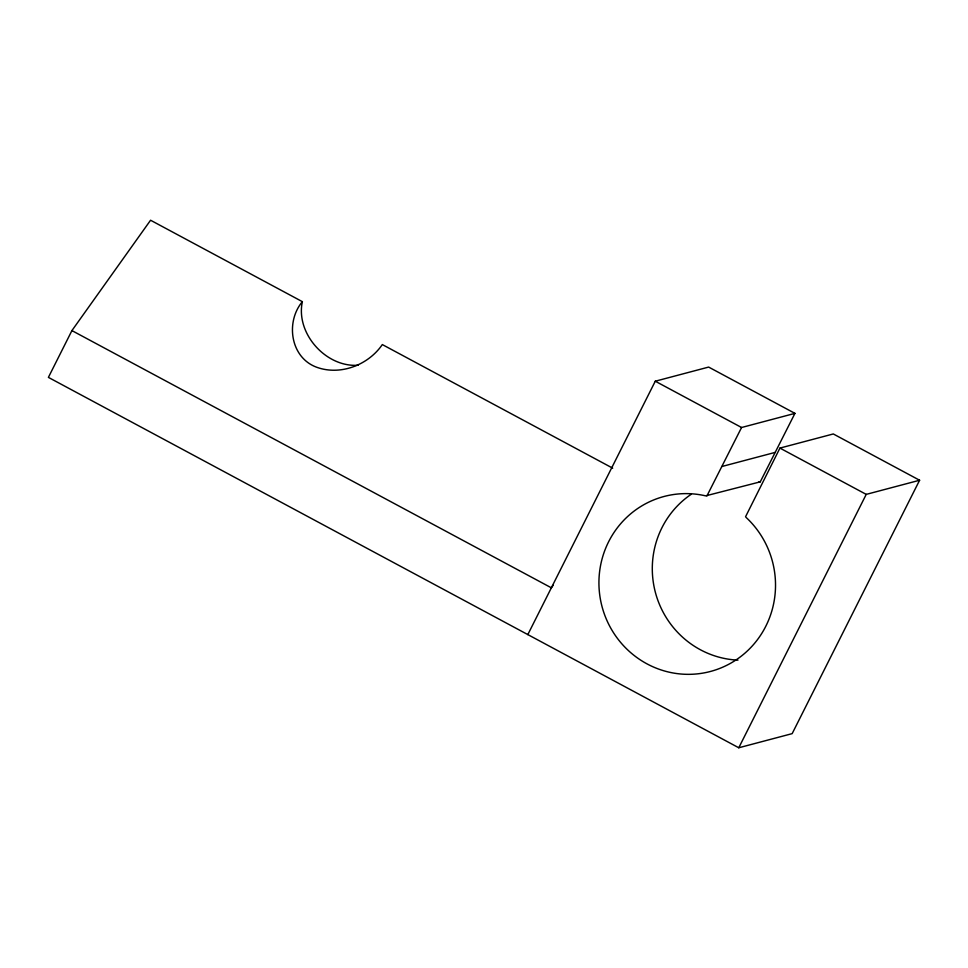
<?xml version="1.0" encoding="UTF-8"?>
<svg xmlns="http://www.w3.org/2000/svg" width="968" height="968" viewBox="0 0 968 968"><rect width="100%" height="100%" fill="white"/><g stroke="black" fill="none" stroke-linecap="round" stroke-linejoin="round"><path stroke-width="1.45" d="M527.826 634.597L655.275 381.211L708.649 367.078L794.946 413.372L760.267 481.846L705.648 495.858A90.52 88.148 75.2 0 0 599.773 595.308A90.52 88.148 75.2 0 0 728.614 664.35A90.52 88.148 75.2 0 0 746.364 517.674L745.566 516.718L779.93 448.087L833.303 433.954L919.6 480.249L792.163 733.635L738.778 747.768L48.4 377.375L71.922 330.596L150.572 220.232L302.367 301.665C295.434 333.403 326.022 367.622 358.221 365.239M706.894 495.979L741.573 427.505L794.946 413.372M738.778 747.768L866.227 494.382L919.6 480.249M553.103 585.362L551.361 587.818L71.922 330.596M302.367 301.665C285.645 321.533 290.085 356.575 315.604 366.836C339.526 376.213 368.118 365.335 382.324 344.572L612.696 468.161M721.959 466.491L775.344 452.358M759.033 481.725L760.267 481.846M655.275 381.211L741.573 427.505M779.93 448.087L866.227 494.382M737.955 660.128A90.52 88.148 75.2 0 1 655.747 593.735A90.52 88.148 75.2 0 1 691.37 494.176"/></g></svg>
